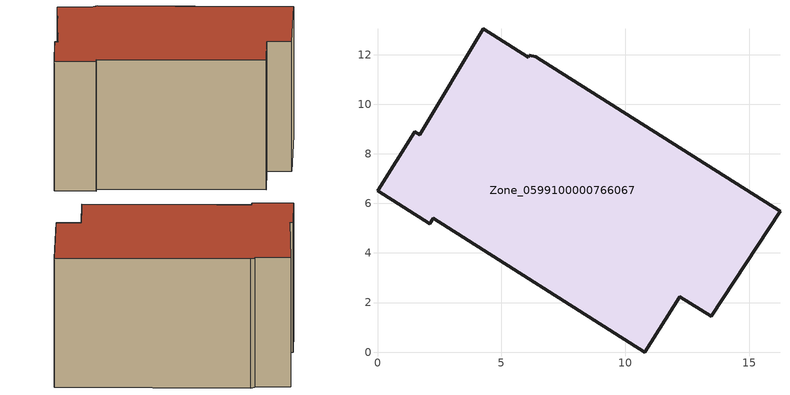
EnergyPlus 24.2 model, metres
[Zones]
Zone_0599100000766067
 floor ground (C_G): 6.12,11.97 6.38,11.91 16.24,5.69 13.46,1.44 12.19,2.24 10.78,0 2.25,5.39 2.11,5.18 0,6.51 1.51,8.89 1.7,8.78 4.27,13.04 6.08,11.91 z1.62
 wall outside (C_F): 1.51,8.89 0,6.51 2.11,5.18 2.25,5.39 10.78,0 12.19,2.24 13.46,1.44 16.24,5.69 6.38,11.91 6.12,11.97 6.08,11.91 4.27,13.04 1.7,8.78 1.51,8.89 z1.62:10.05
 roof outside (C_R): 1.7,8.78 1.51,8.89 0,6.51 2.11,5.18 2.25,5.39 10.78,0 12.19,2.24 13.46,1.44 16.24,5.69 6.38,11.91 6.12,11.97 6.08,11.91 4.27,13.04 z10.05
[BUILDING]
Pand.0599100000766067: North Axis=0; Terrain=City; Loads Convergence Tolerance Value=0.04; Temperature Convergence Tolerance Value=0.4; Solar Distribution=FullExterior; Maximum Number of Warmup Days=25; Minimum Number of Warmup Days=1
[Site:Location]
Rotterdam.The.Hague.AP_ZH_NLD Design_Conditions: Latitude=51.96; Longitude=4.45; Time Zone=1; Elevation=-4.5
[SITE:GROUNDTEMPERATURE:BUILDINGSURFACE]
18, 18, 18, 18, 18, 18, 18, 18, 18, 18, 18, 18
[MATERIAL] Thermal Absorptance=0.9; Solar Absorptance=0.7; Visible Absorptance=0.7
Name | Roughness | Thickness | Conductivity | Density | Specific Heat
G.TC.2006-2014 | MediumSmooth | 0.15 | 0.06 | 540 | 1210
F.TC.2006-2014 | Rough | 0.3 | 0.12 | 1920 | 840
R.TC.2006-2014 | MediumRough | 0.2 | 0.08 | 1500 | 1000
[CONSTRUCTION]
C_G: G.TC.2006-2014
C_F: F.TC.2006-2014
C_R: R.TC.2006-2014
[ZONE]
Zone_0599100000766067: Type=1; Multiplier=1; Ceiling Height=Autocalculate; Volume=Autocalculate; Floor Area=autocalculate; Part of Total Floor Area=Yes
[ZONEINFILTRATION:DESIGNFLOWRATE]
Infil_Zone_0599100000766067: Zone or ZoneList or Space or SpaceList=Zone_0599100000766067; Schedule=AlwaysOn; Design Flow Rate Calculation Method=Flow/Area; Flow Rate per Floor Area=0.0015; Constant Term Coefficient=1; Temperature Term Coefficient=0; Velocity Term Coefficient=0; Velocity Squared Term Coefficient=0
[HVACTEMPLATE:ZONE:IDEALLOADSAIRSYSTEM]
Zone_0599100000766067: Maximum Heating Supply Air Temperature=50; Minimum Cooling Supply Air Temperature=13; Maximum Heating Supply Air Humidity Ratio=0.0156; Minimum Cooling Supply Air Humidity Ratio=0.0077; Heating Limit=NoLimit; Cooling Limit=NoLimit; Dehumidification Control Type=ConstantSensibleHeatRatio; Cooling Sensible Heat Ratio=0.7; Dehumidification Setpoint=60; Humidification Control Type=None; Humidification Setpoint=30; Outdoor Air Method=None; Outdoor Air Flow Rate per Person=0.00944; Outdoor Air Flow Rate per Zone Floor Area=0; Outdoor Air Flow Rate per Zone=0; Demand Controlled Ventilation Type=None; Outdoor Air Economizer Type=NoEconomizer; Heat Recovery Type=None; Sensible Heat Recovery Effectiveness=0.7; Latent Heat Recovery Effectiveness=0.65
[ZONECONTROL:THERMOSTAT]
ThermostatControl_Zone_0599100000766067: Zone or ZoneList=Zone_0599100000766067; Control Type Schedule=DualSetpointControlType; Control 1=Thermostat_Zone_0599100000766067; Temperature Difference Between Cutout And Setpoint=0
[THERMOSTATSETPOINT:DUALSETPOINT]
Thermostat_Zone_0599100000766067: Heating Setpoint Temperature Schedule=HeatingSetpoint_Zone_0599100000766067; Cooling Setpoint Temperature Schedule=CoolingSetpoint_Zone_0599100000766067
[SCHEDULE:COMPACT]
HeatingSetpoint_Zone_0599100000766067: Through: 12/31, For: AllDays, Until: 24:00, 21
CoolingSetpoint_Zone_0599100000766067: Through: 12/31, For: AllDays, Until: 24:00, 24
DualSetpointControlType: Through: 12/31, For: AllDays, Until: 24:00, 4
AlwaysOn: Through: 12/31, For: AllDays, Until: 24:00, 1
